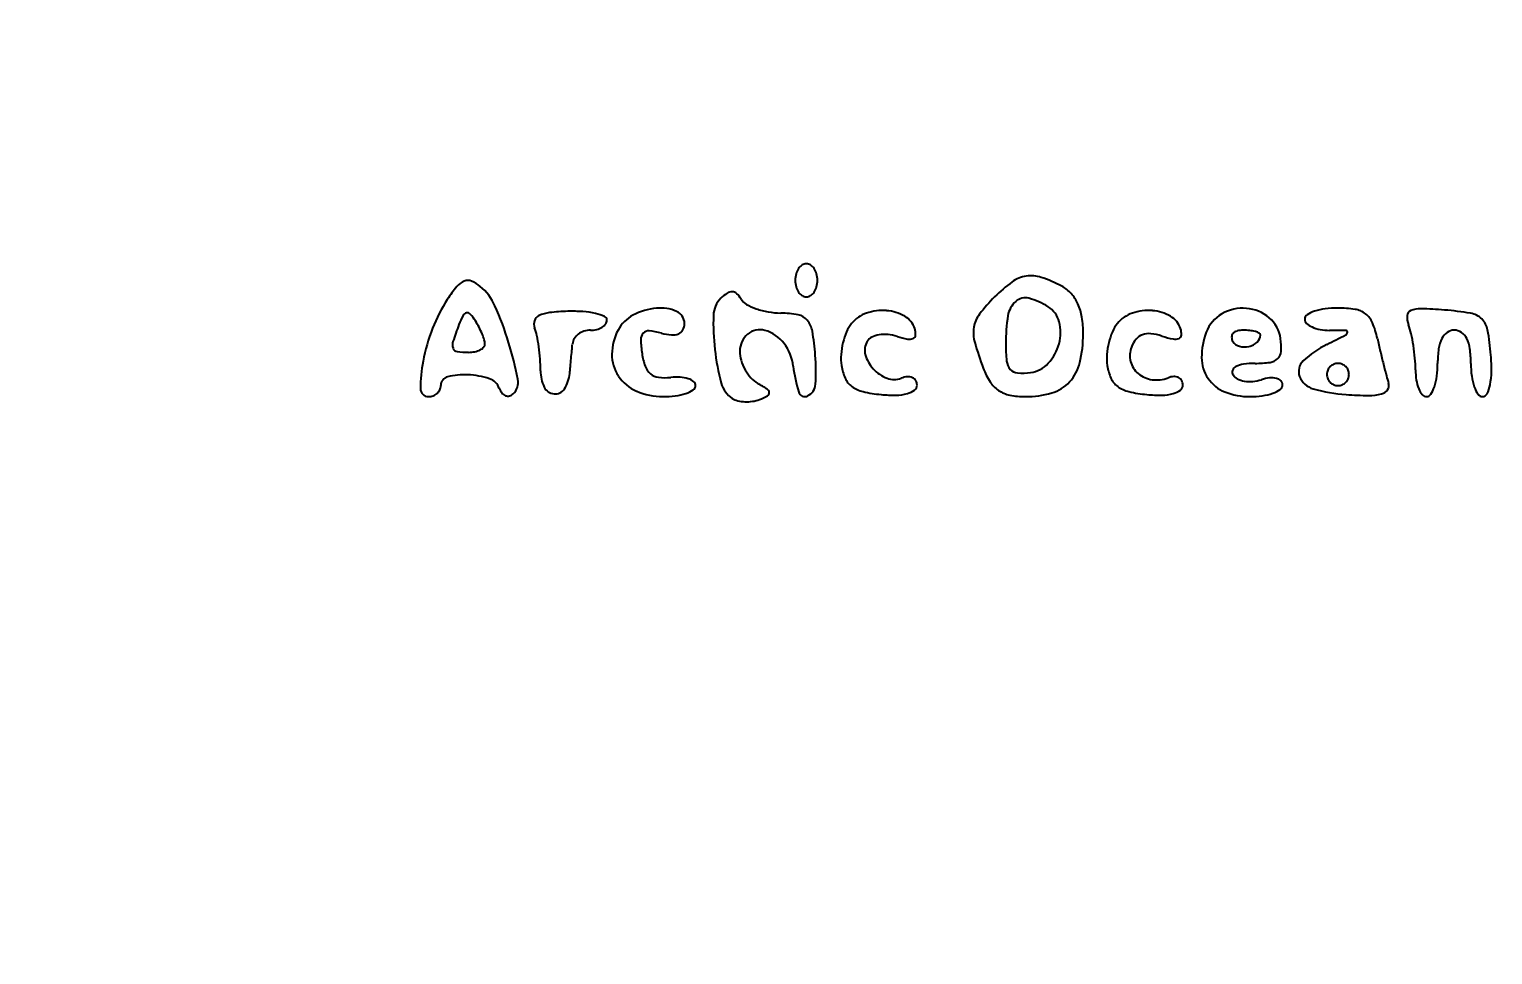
# Model space of a CAD drawing. Header units: millimetres. Extents: x 56222 to 3066687, y -650199 to -121287.
# Drawn here: x 135228.32 to 135236.99, y -182830.75 to -182825.27 of the extents above; entities that cross this region are included whole.
import ezdxf

# ---------------------------------------------------------------- set-up
doc = ezdxf.new("R2010")
doc.units = ezdxf.units.MM
doc.header["$MEASUREMENT"] = 0

msp = doc.modelspace()

# ---------------------------------------------------------------- linework, layer by layer
for centre, radius, start, end in [((135233.0062, -182826.7525), 0.1469, 165.15767, 180.0001), ((135232.9674, -182826.7422), 0.1068, 146.30983, 165.15765), ((135232.9426, -182826.7257), 0.077, 123.7185, 146.30988), ((135232.9249, -182826.6991), 0.0451, 90.00006, 123.71844), ((135232.9249, -182826.6991), 0.0451, 56.28156, 89.99994), ((135232.9072, -182826.7257), 0.077, 33.69012, 56.2815), ((135232.8824, -182826.7422), 0.1068, 14.84235, 33.69017), ((135232.8436, -182826.7525), 0.1469, 359.9999, 14.84233), ((135234.2568, -182826.9115), 0.1866, 71.19345, 99.03775), ((135231.5497, -182827.3589), 0.8987, 140.66975, 146.76619), ((135230.938, -182826.8577), 0.108, 111.65724, 140.66986), ((135230.9196, -182826.8114), 0.0581, 67.87125, 111.65715), ((135230.8667, -182826.9414), 0.1985, 50.30981, 67.87135), ((135230.7916, -182827.0319), 0.3161, 23.99172, 50.30986), ((135233.0062, -182826.7525), 0.1469, 179.9999, 194.84233), ((135232.9674, -182826.7628), 0.1068, 194.84235, 213.69017), ((135232.8824, -182826.7628), 0.1068, 326.30983, 345.15765), ((135232.8436, -182826.7525), 0.1469, 345.15767, 0.0001), ((135234.6721, -182827.4827), 0.8935, 126.26293, 134.99997), ((135234.2578, -182826.918), 0.1931, 99.03778, 126.26291), ((135234.0553, -182827.5031), 0.8115, 61.84503, 71.19349), ((135234.3396, -182826.9718), 0.209, 42.35981, 61.84508), ((135231.5503, -182827.3593), 0.8995, 146.76622, 158.95185), ((135232.5235, -182826.9643), 0.1489, 134.99998, 178.1714), ((135232.5912, -182827.0321), 0.2447, 123.72619, 135), ((135232.4833, -182826.8705), 0.0505, 87.38393, 123.72627), ((135232.4837, -182826.8624), 0.0424, 46.64717, 87.38403), ((135232.4005, -182826.9506), 0.1637, 31.71746, 46.64707), ((135232.6151, -182826.818), 0.0886, 211.71745, 240.32222), ((135232.7426, -182826.5942), 0.3462, 240.32233, 250.71027), ((135232.9426, -182826.7793), 0.077, 213.69012, 236.2815), ((135232.9249, -182826.8058), 0.0451, 236.28156, 269.99994), ((135232.9249, -182826.8058), 0.0451, 270.00006, 303.71844), ((135232.9072, -182826.7793), 0.077, 303.7185, 326.30988), ((135234.7718, -182827.5824), 1.0345, 134.99998, 142.53624), ((135234.2592, -182826.984), 0.1419, 131.18604, 171.00664), ((135234.2219, -182826.9414), 0.0854, 75.28465, 131.18603), ((135234.1407, -182827.2508), 0.4052, 57.63117, 75.28475), ((135234.3242, -182826.9859), 0.2299, 24.21948, 42.35985), ((135234.2502, -182827.0192), 0.3109, 8.94328, 24.21951), ((135231.3792, -182827.2112), 0.5483, 152.84464, 159.00635), ((135230.9187, -182826.975), 0.0307, 102.59726, 152.84477), ((135230.917, -182826.9675), 0.023, 41.15939, 102.59706), ((135230.685, -182827.1704), 0.3312, 32.37068, 41.15944), ((135229.3572, -182827.6703), 1.8861, 16.96745, 23.99177), ((135231.3644, -182827.0089), 0.0526, 116.30182, 160.9436), ((135231.4236, -182827.1286), 0.1861, 96.27581, 116.30181), ((135231.5504, -182828.2817), 1.3462, 91.62365, 96.27588), ((135231.5384, -182827.8577), 0.922, 86.1037, 91.62366), ((135231.5679, -182827.4248), 0.4881, 77.21839, 86.10371), ((135231.6085, -182827.2457), 0.3045, 66.65728, 77.21835), ((135231.7195, -182826.9886), 0.0244, 359.99997, 66.65731), ((135231.9987, -182827.149), 0.2145, 117.98048, 151.84506), ((135232.0736, -182827.29), 0.3743, 95.65022, 117.98056), ((135232.0603, -182827.1549), 0.2385, 66.36463, 95.65032), ((135232.1242, -182827.0088), 0.079, 0, 66.36465), ((135233.7604, -182827.0038), 1.3865, 178.17143, 186.55144), ((135232.7734, -182826.5061), 0.4396, 250.71028, 260.20906), ((135232.7811, -182826.4615), 0.4847, 260.20902, 269.03577), ((135232.7629, -182827.5445), 0.5984, 79.03785, 89.0358), ((135232.859, -182827.0482), 0.0929, 39.46232, 79.03786), ((135233.3457, -182827.1349), 0.1985, 108.82123, 140.30982), ((135233.3768, -182827.2261), 0.2949, 85.40717, 108.82122), ((135233.3798, -182827.1886), 0.2572, 60.1062, 85.40717), ((135233.4427, -182827.0793), 0.1311, 18.24427, 60.1062), ((135234.0871, -182827.0577), 0.1719, 142.53625, 170.95169), ((135235.1744, -182827.1288), 1.0685, 171.00667, 180.00001), ((135234.2769, -182827.0358), 0.1507, 14.25592, 57.63122), ((135233.9291, -182827.0697), 0.6361, 359.99999, 8.94322), ((135234.9204, -182827.1349), 0.1985, 108.82123, 140.30982), ((135234.9514, -182827.2261), 0.2949, 85.40717, 108.82122), ((135234.9545, -182827.1886), 0.2572, 60.1062, 85.40717), ((135235.0173, -182827.0793), 0.1311, 18.24427, 60.1062), ((135235.4925, -182827.1346), 0.212, 120.00601, 159.3244), ((135235.5111, -182827.1668), 0.2493, 85.16788, 120.00606), ((135235.512, -182827.1565), 0.2389, 49.40773, 85.16792), ((135235.5393, -182827.1246), 0.1969, 8.08322, 49.40771), ((135235.9074, -182826.9821), 0.0301, 122.99739, 180.00005), ((135235.9116, -182826.9821), 0.0343, 180.00002, 227.19456), ((135235.9962, -182827.1189), 0.1932, 108.54482, 122.9974), ((135236.04, -182827.2494), 0.3307, 97.29313, 108.54476), ((135236.0729, -182827.5067), 0.5902, 90.00003, 97.29315), ((135236.0729, -182827.5803), 0.6638, 81.08587, 90.00003), ((135236.1544, -182827.0607), 0.1379, 52.49738, 81.0859), ((135236.1601, -182827.0533), 0.1285, 22.56123, 52.49736), ((135236.6136, -182826.9691), 0.1304, 176.72126, 200.99364), ((135236.5182, -182826.9636), 0.0349, 112.28289, 176.72136), ((135236.561, -182827.068), 0.1476, 88.11704, 112.28291), ((135236.4722, -182829.7702), 2.8513, 85.31389, 88.11712), ((135236.5555, -182828.7532), 1.8309, 80.43192, 85.31393), ((135236.839, -182827.0716), 0.1255, 45.86859, 80.43196), ((135236.8431, -182827.0673), 0.1196, 10.08021, 45.86858), ((135231.7992, -182827.4551), 1.1662, 158.95188, 168.98254), ((135232.8636, -182827.7808), 2.1382, 159.00638, 161.86162), ((135230.5524, -182827.2544), 0.4882, 27.3463, 32.37057), ((135230.5378, -182827.262), 0.5047, 22.4456, 27.34639), ((135230.6028, -182827.2351), 0.4343, 17.43575, 22.44558), ((135231.3722, -182827.0116), 0.0608, 160.9435, 200.99352), ((135231.047, -182827.1364), 0.2875, 11.41245, 20.9936), ((135231.6344, -182827.1501), 0.099, 127.73359, 148.52833), ((135231.6432, -182827.1615), 0.1134, 108.41891, 127.73375), ((135231.6455, -182827.1685), 0.1208, 89.99997, 108.41885), ((135231.6455, -182826.8843), 0.1635, 269.99999, 283.31177), ((135231.6574, -182826.9344), 0.1119, 283.31181, 300.9925), ((135231.6762, -182826.9657), 0.0754, 300.99247, 322.93796), ((135231.7065, -182826.9886), 0.0374, 322.93804, 0.00003), ((135232.081, -182827.193), 0.3078, 151.84499, 179.39071), ((135231.9972, -182827.1016), 0.0526, 136.54523, 181.49355), ((135231.9899, -182827.0947), 0.0425, 84.38152, 136.5453), ((135231.9485, -182827.5154), 0.4653, 75.34502, 84.38137), ((135232.1552, -182826.7247), 0.3519, 255.34495, 265.30151), ((135232.1339, -182826.9842), 0.0916, 265.30149, 292.39646), ((135232.1498, -182827.0227), 0.0499, 292.39642, 332.04425), ((135232.1235, -182827.0088), 0.0797, 332.04442, 0.00004), ((135232.6625, -182827.1711), 0.1313, 130.4038, 180.00003), ((135232.6492, -182827.1555), 0.1107, 74.13027, 130.40379), ((135232.62, -182827.2582), 0.2175, 37.45817, 74.13027), ((135232.8235, -182827.0774), 0.1389, 9.51412, 39.46219), ((135231.2829, -182827.3356), 1.701, 4.73127, 9.51409), ((135233.5412, -182827.2177), 0.4107, 156.91421, 166.49123), ((135233.3444, -182827.1338), 0.1968, 140.30981, 156.91412), ((135233.4657, -182827.0717), 0.1068, 357.57244, 18.2442), ((135234.1242, -182827.0636), 0.2095, 170.95164, 195.76574), ((135234.1751, -182827.0617), 0.2558, 345.03989, 14.25591), ((135233.822, -182827.0697), 0.7431, 346.75693, 359.99996), ((135235.1158, -182827.2177), 0.4107, 156.91421, 166.49123), ((135234.919, -182827.1338), 0.1968, 140.30981, 156.91412), ((135234.9537, -182827.181), 0.1127, 83.8404, 109.81605), ((135234.9295, -182827.4052), 0.3382, 72.39117, 83.84033), ((135235.0426, -182827.0709), 0.1045, 356.97768, 18.24421), ((135235.69, -182827.2091), 0.4232, 159.32438, 180.14913), ((135235.4758, -182827.0887), 0.0316, 137.51154, 180.71769), ((135235.49, -182827.1017), 0.0509, 105.43108, 137.51157), ((135235.5126, -182827.1835), 0.1358, 90.00003, 105.43094), ((135235.5126, -182827.4148), 0.3671, 83.8706, 90.00001), ((135235.5305, -182827.2485), 0.1998, 74.20593, 83.87058), ((135235.5517, -182827.1733), 0.1217, 62.37873, 74.20598), ((135235.6023, -182827.0767), 0.0126, 359.99984, 62.37858), ((135235.9703, -182826.9188), 0.1206, 227.19469, 245.72491), ((135236.004, -182826.844), 0.2026, 245.72479, 259.89201), ((135236.0271, -182826.7142), 0.3345, 259.892, 269.62459), ((135235.9946, -182831.6841), 4.6355, 88.41131, 89.6246), ((135236.1102, -182827.0564), 0.0214, 297.45724, 348.94452), ((135236.1228, -182827.0589), 0.00853, 348.94465, 88.4114), ((135235.7729, -182827.2142), 0.5478, 12.35921, 22.5612), ((135236.1366, -182827.1521), 0.3805, 12.69257, 20.99362), ((135235.4669, -182827.303), 1.067, 8.8466, 12.69262), ((135236.7748, -182827.1397), 0.0956, 124.59423, 153.43497), ((135236.763, -182827.1227), 0.075, 89.99996, 124.59425), ((135236.763, -182827.1227), 0.075, 55.40575, 90.00004), ((135236.7513, -182827.1397), 0.0956, 26.56503, 55.40577), ((135235.376, -182827.3281), 1.6098, 4.73126, 10.08011), ((135230.8898, -182827.1342), 0.0612, 161.86149, 198.98576), ((135230.8601, -182827.1444), 0.0298, 198.98583, 261.50572), ((135230.9597, -182827.0985), 0.0739, 296.80098, 317.42865), ((135230.9943, -182827.1303), 0.027, 317.42857, 1.16962), ((135230.9325, -182827.1315), 0.0887, 1.16953, 17.4357), ((135229.0754, -182827.7563), 2.1808, 11.03724, 16.9674), ((135230.2915, -182827.2889), 1.0583, 7.77856, 11.41241), ((135230.1712, -182827.3053), 1.1797, 4.20935, 7.77859), ((135193.9233, -182823.6585), 37.7761, 354.66968, 354.72766), ((135231.612, -182827.1364), 0.0728, 148.52847, 174.72764), ((135232.6665, -182827.0841), 0.7222, 181.4937, 188.12326), ((135232.5756, -182827.2922), 0.2735, 6.5637, 37.45815), ((135233.5677, -182827.2241), 0.438, 166.49133, 175.83316), ((135233.3703, -182827.1659), 0.0995, 148.28252, 195.15261), ((135233.3403, -182827.1473), 0.0643, 115.77992, 148.28255), ((135233.3813, -182827.2322), 0.1585, 99.21748, 115.77984), ((135233.3899, -182827.2851), 0.2121, 84.8905, 99.21753), ((135233.3861, -182827.3273), 0.2544, 72.3912, 84.89059), ((135233.6301, -182826.5583), 0.5523, 252.39125, 258.98853), ((135233.5355, -182827.0447), 0.0568, 258.98851, 294.07566), ((135233.5491, -182827.0752), 0.0234, 294.07589, 357.57254), ((135235.6771, -182826.6252), 1.8231, 195.76569, 200.81676), ((135235.0347, -182827.1288), 0.9288, 179.99994, 186.29356), ((135234.1575, -182827.057), 0.2741, 317.00481, 345.0399), ((135235.1424, -182827.2241), 0.438, 166.49133, 175.83316), ((135234.9804, -182827.1981), 0.1391, 159.00645, 194.53356), ((135235.0062, -182827.208), 0.1668, 140.24736, 159.00639), ((135234.9451, -182827.1572), 0.0873, 109.81602, 140.24743), ((135235.2266, -182826.4693), 0.6438, 252.39125, 258.39906), ((135235.1095, -182827.0398), 0.0614, 258.39917, 292.10747), ((135235.1239, -182827.0752), 0.0231, 292.10745, 356.97764), ((135235.4935, -182827.0885), 0.0493, 180.71758, 211.71735), ((135235.5073, -182827.08), 0.0655, 211.71749, 255.05055), ((135235.5207, -182827.0295), 0.1178, 255.05047, 283.0106), ((135235.5225, -182827.0371), 0.1099, 283.01063, 312.16013), ((135235.5583, -182827.0767), 0.0566, 312.16003, 0.00003), ((135235.3522, -182827.1512), 0.3859, 356.71385, 8.08323), ((135236.2896, -182827.6883), 0.6227, 116.83556, 132.55049), ((135230.795, -182816.8274), 11.549, 296.83557, 297.45734), ((135241.4504, -182825.9701), 5.2644, 192.3592, 193.2003), ((135235.3886, -182827.3152), 1.1463, 5.05998, 8.84665), ((135237.3121, -182827.2446), 0.6474, 172.30072, 179.99998), ((135236.8631, -182827.1839), 0.1944, 153.43496, 172.30075), ((135236.663, -182827.1839), 0.1944, 7.69925, 26.56504), ((135236.214, -182827.2446), 0.6474, 0.00002, 7.69928), ((135231.4777, -182827.3925), 0.8387, 168.98259, 180.14162), ((135230.9238, -182826.7179), 0.461, 261.50575, 269.99997), ((135230.9238, -182826.9822), 0.1968, 269.99991, 281.01444), ((135230.9381, -182827.0559), 0.1217, 281.01441, 296.80097), ((135230.4036, -182827.2882), 0.9467, 359.99996, 4.20935), ((135141.7439, -182818.7886), 90.1822, 354.607928, 354.638639), ((135144.3022, -182819.0287), 87.6127, 354.638661, 354.6696), ((135232.0007, -182827.1921), 0.2276, 179.39071, 213.92205), ((135232.3327, -182827.1318), 0.385, 188.12325, 199.60304), ((135233.7563, -182827.0043), 1.3824, 186.55142, 194.96965), ((135232.7286, -182827.1711), 0.1974, 180, 196.20187), ((135232.8026, -182827.1496), 0.2744, 196.20179, 208.85815), ((135231.8644, -182827.2875), 1.1175, 355.84962, 4.73129), ((135233.4357, -182827.2145), 0.3056, 175.83322, 188.06844), ((135233.4699, -182827.1389), 0.2027, 195.1527, 222.71672), ((135234.2014, -182827.2207), 0.0905, 186.29352, 221.05488), ((135234.2286, -182827.1233), 0.1768, 278.08326, 317.0048), ((135234.2976, -182827.1816), 0.2545, 317.31412, 346.75694), ((135235.0103, -182827.2145), 0.3056, 175.83322, 188.06844), ((135234.9802, -182827.1981), 0.139, 194.53356, 230.0902), ((135235.4878, -182827.2097), 0.221, 180.1491, 214.00472), ((135235.5828, -182827.7613), 0.5167, 89.99996, 97.5012), ((135235.5828, -182826.587), 0.6575, 270.00003, 277.82131), ((135235.6612, -182827.1578), 0.0814, 277.82131, 314.25839), ((135235.6726, -182827.1696), 0.0649, 314.25834, 356.71371), ((135235.9253, -182827.2914), 0.0839, 132.55045, 201.09087), ((135236.0741, -182827.3096), 0.0651, 89.99998, 112.62404), ((135236.0741, -182827.3096), 0.0651, 67.37596, 90.00002), ((135242.0566, -182825.828), 5.887, 193.20024, 193.97373), ((135235.7548, -182827.2827), 0.7786, 0.00001, 5.06001), ((135236.0668, -182827.2446), 0.5978, 352.75423, 359.99996), ((135237.4246, -182827.2446), 0.5632, 179.99999, 187.69353), ((135235.9808, -182827.2781), 1.0028, 359.14008, 4.73126), ((135230.8131, -182827.3758), 0.0534, 104.34947, 180.00002), ((135230.9007, -182827.7182), 0.4068, 87.28904, 104.34948), ((135230.897, -182827.7971), 0.4858, 71.93684, 87.28904), ((135231.5731, -182827.2882), 0.2228, 180.00003, 205.59755), ((135231.3187, -182827.2851), 0.2053, 327.56901, 354.56002), ((135181.9054, -182822.5793), 49.8422, 354.55996, 354.60786), ((135232.0201, -182827.1791), 0.251, 213.92207, 246.4539), ((135232.0668, -182827.2265), 0.1027, 199.6031, 230.26168), ((135232.0615, -182827.2329), 0.0944, 230.26169, 262.63898), ((135232.0889, -182827.0209), 0.3082, 262.63889, 276.05208), ((135232.1571, -182827.6638), 0.3384, 86.47929, 96.0522), ((135232.1664, -182827.5125), 0.1867, 71.54033, 86.47929), ((135232.7928, -182827.1551), 0.2632, 208.85828, 221.75842), ((135232.7134, -182827.2259), 0.1568, 221.75843, 240.7674), ((135233.67, -182827.1663), 0.8282, 186.56376, 197.40725), ((135233.4047, -182827.2188), 0.2743, 188.06846, 204.37887), ((135233.2683, -182827.2806), 0.1246, 204.37883, 233.79369), ((135233.4808, -182827.1288), 0.2176, 222.71673, 249.14411), ((135233.4452, -182827.2222), 0.1176, 249.14414, 290.99366), ((135233.5323, -182827.4492), 0.1255, 94.19428, 110.99351), ((135233.5278, -182827.388), 0.0641, 66.42008, 94.19437), ((135233.5357, -182827.37), 0.0444, 31.73343, 66.42), ((135234.3745, -182827.1205), 0.4295, 200.81683, 212.82602), ((135234.1797, -182827.2396), 0.0618, 221.05485, 266.20532), ((135234.2006, -182826.9257), 0.3763, 266.20527, 278.08326), ((135234.9793, -182827.2188), 0.2743, 188.06846, 204.37887), ((135234.843, -182827.2806), 0.1246, 204.37883, 233.79369), ((135234.9948, -182827.1807), 0.1617, 230.09025, 262.50775), ((135234.9988, -182827.1504), 0.1922, 262.50779, 290.99364), ((135235.1069, -182827.432), 0.1094, 92.92934, 110.99364), ((135235.1042, -182827.3808), 0.0581, 63.93157, 92.9293), ((135235.1106, -182827.3679), 0.0437, 29.4573, 63.93151), ((135235.4787, -182827.2967), 0.0308, 159.28127, 211.71751), ((135235.4892, -182827.3006), 0.042, 117.66193, 159.28114), ((135235.5056, -182827.28), 0.0624, 211.71747, 243.73774), ((135235.5332, -182827.3846), 0.1368, 97.50123, 117.6621), ((135235.6986, -182827.5877), 0.2586, 96.56071, 107.60885), ((135235.6824, -182827.4466), 0.1166, 76.51782, 96.56065), ((135235.9605, -182827.2778), 0.1217, 201.09088, 254.50616), ((135236.0736, -182827.3102), 0.0651, 157.37596, 180.00002), ((135236.0736, -182827.3102), 0.0651, 179.99998, 202.62404), ((135236.0745, -182827.3105), 0.0661, 134.99993, 157.3759), ((135236.0745, -182827.3105), 0.0661, 112.6241, 135.00007), ((135236.0738, -182827.3105), 0.0661, 44.99993, 67.3759), ((135236.0738, -182827.3105), 0.0661, 22.6241, 45.00007), ((135236.0747, -182827.3102), 0.0651, 359.99998, 22.62404), ((135236.0747, -182827.3102), 0.0651, 337.37596, 0.00002), ((135241.4445, -182825.9803), 5.2562, 193.97366, 194.74623), ((135237.3769, -182827.0509), 1.0502, 194.74626, 197.29536), ((135236.9201, -182827.2827), 0.3867, 180, 189.03888), ((135236.3279, -182827.2778), 0.3346, 341.56498, 352.7542), ((135237.1827, -182827.2772), 0.3191, 187.69352, 199.46615), ((135236.5493, -182827.2866), 0.4343, 348.69006, 359.14021), ((135230.686, -182827.3945), 0.0469, 180.14162, 270.00004), ((135230.6934, -182827.3719), 0.0672, 311.63355, 334.49884), ((135230.7016, -182827.3758), 0.0581, 334.49864, 359.99996), ((135231.0189, -182827.4234), 0.0927, 19.65388, 71.93684), ((135231.2011, -182827.3583), 0.1008, 199.65382, 217.6507), ((135231.1238, -182827.3568), 0.0939, 313.00855, 11.03721), ((135231.4374, -182827.3532), 0.0724, 205.59757, 264.60549), ((135231.4367, -182827.36), 0.0655, 264.60551, 327.56896), ((135232.0743, -182827.0549), 0.3865, 246.45397, 270.00001), ((135232.1505, -182827.2389), 0.1933, 288.4338, 302.78617), ((135232.1932, -182827.4322), 0.1021, 50.87916, 71.54024), ((135232.2392, -182827.3765), 0.0296, 302.78619, 0), ((135232.2384, -182827.3765), 0.0304, 0.00001, 50.87924), ((135232.5718, -182827.321), 0.1562, 194.96966, 236.79858), ((135232.1985, -182828.1459), 0.8975, 56.5803, 60.76746), ((135232.677, -182827.4208), 0.0287, 6.23956, 56.5803), ((135232.6869, -182827.4197), 0.0188, 297.95715, 6.23943), ((135232.9161, -182827.4026), 0.0382, 197.40721, 296.63462), ((135232.896, -182827.3624), 0.0832, 296.63469, 355.8496), ((135233.3025, -182827.234), 0.1824, 233.79372, 256.89134), ((135233.446, -182826.6176), 0.8153, 256.89142, 264.4927), ((135233.4918, -182827.3034), 0.1241, 284.77207, 306.6735), ((135233.5435, -182827.3729), 0.0375, 306.67349, 0.00002), ((135233.5309, -182827.3729), 0.05, 0.00001, 31.73345), ((135234.1634, -182827.2566), 0.1784, 212.82603, 235.97969), ((135234.1664, -182827.2522), 0.1837, 235.97956, 258.71777), ((135234.3155, -182827.1981), 0.2302, 285.95468, 317.31417), ((135234.8771, -182827.234), 0.1824, 233.79372, 256.89134), ((135235.0206, -182826.6176), 0.8153, 256.89142, 264.4927), ((135235.0664, -182827.3034), 0.1241, 284.77207, 306.6735), ((135235.1182, -182827.3729), 0.0375, 306.67349, 0.00002), ((135235.1017, -182827.3729), 0.054, 359.99997, 29.45722), ((135235.4836, -182827.2125), 0.2158, 214.0047, 248.35545), ((135235.5516, -182827.0412), 0.4002, 248.35544, 270), ((135235.5442, -182827.2018), 0.1496, 243.73762, 260.40462), ((135235.5523, -182827.1536), 0.1985, 260.40469, 274.87439), ((135235.5492, -182827.1168), 0.2354, 274.87448, 287.60876), ((135235.6279, -182827.2511), 0.1803, 289.79977, 305.35183), ((135235.6962, -182827.3891), 0.0575, 46.1457, 76.51789), ((135235.7132, -182827.3714), 0.0329, 305.35187, 0.00004), ((135235.7133, -182827.3714), 0.0328, 0.00002, 46.14562), ((135236.1949, -182826.4324), 0.999, 254.50622, 265.85868), ((135236.0745, -182827.3098), 0.0661, 202.6241, 225.00007), ((135236.0745, -182827.3098), 0.0661, 224.99992, 247.3759), ((135236.0741, -182827.3107), 0.0651, 247.37596, 270.00002), ((135236.0741, -182827.3107), 0.0651, 269.99998, 292.62404), ((135236.0738, -182827.3098), 0.0661, 292.6241, 315.00008), ((135236.0738, -182827.3098), 0.0661, 314.99992, 337.3759), ((135236.3171, -182827.3645), 0.0627, 284.62013, 324.52477), ((135236.3331, -182827.3759), 0.0431, 324.52482, 17.2953), ((135236.7633, -182827.3077), 0.228, 189.03895, 202.46653), ((135236.6758, -182827.3439), 0.1332, 202.46655, 220.11034), ((135236.4598, -182827.3217), 0.1956, 327.2118, 341.56508), ((135237.0567, -182827.3218), 0.1854, 199.46619, 214.73284), ((135236.7568, -182827.3281), 0.2227, 334.24793, 348.69001), ((135230.686, -182827.3591), 0.0823, 269.99999, 290.03577), ((135230.6887, -182827.3665), 0.0744, 290.03579, 311.63355), ((135231.1613, -182827.389), 0.0505, 217.65064, 247.84086), ((135231.1565, -182827.4008), 0.0378, 247.84102, 283.91045), ((135231.1535, -182827.3886), 0.0503, 283.91043, 313.00852), ((135232.0743, -182826.8505), 0.5909, 270.00004, 277.24531), ((135232.1071, -182827.1086), 0.3307, 277.2454, 288.43393), ((135232.5421, -182827.3663), 0.1021, 236.79869, 256.56198), ((135232.5698, -182827.2504), 0.2213, 256.56184, 267.64383), ((135232.5708, -182827.2268), 0.2449, 267.64379, 278.26752), ((135232.5783, -182827.2787), 0.1925, 278.26752, 290.99357), ((135232.4903, -182827.0492), 0.4383, 290.99359, 297.95724), ((135233.4436, -182826.6425), 0.7902, 264.49267, 270.90926), ((135233.4517, -182827.1513), 0.2814, 270.90938, 284.77201), ((135234.2223, -182826.9719), 0.4695, 258.71775, 270.00002), ((135234.2223, -182826.8723), 0.5691, 270.00001, 285.95467), ((135235.0182, -182826.6425), 0.7902, 264.49267, 270.90926), ((135235.0263, -182827.1513), 0.2814, 270.90938, 284.77201), ((135235.5516, -182826.8952), 0.5462, 270.00002, 277.83984), ((135235.5837, -182827.1284), 0.3107, 277.83977, 289.79983), ((135236.2892, -182825.1293), 2.3055, 265.85877, 269.1849), ((135236.2605, -182827.1476), 0.287, 269.18491, 284.62016), ((135236.599, -182827.4085), 0.0328, 220.11025, 270), ((135236.599, -182827.4114), 0.03, 269.99998, 327.21164), ((135236.931, -182827.4089), 0.0325, 214.7329, 270), ((135236.931, -182827.4121), 0.0292, 269.99994, 334.24798)]:
    msp.add_arc(centre, radius, start, end)

doc.saveas('drawing.dxf')
